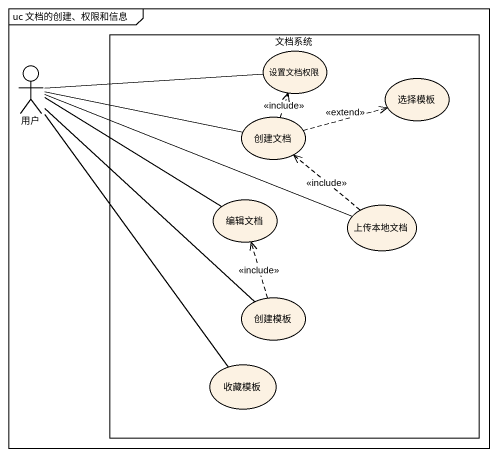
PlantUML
@startuml
mainframe uc 文档的创建、权限和信息
actor 用户
rectangle 文档系统 {
  usecase 设置文档权限
  usecase 选择模板
  usecase 创建文档
  usecase 编辑文档
  usecase 上传本地文档
  usecase 创建模板
  usecase 收藏模板
}
用户 -right- 设置文档权限
用户 -right- 创建文档
用户 -right- 编辑文档
用户 -right- 上传本地文档
用户 -- 创建模板
用户 -- 收藏模板
创建文档 .up.> 设置文档权限 : <<include>>
创建文档 .right.> 选择模板 : <<extend>>
上传本地文档 .up.> 创建文档 : <<include>>
创建模板 .up.> 编辑文档 : <<include>>
@enduml
